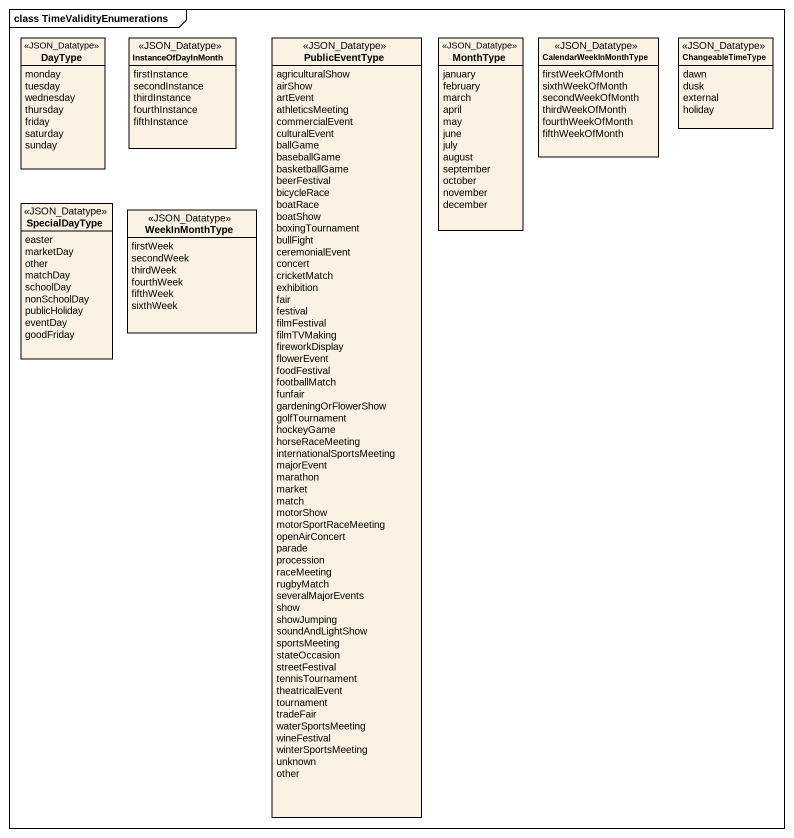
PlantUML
@startuml
mainframe class TimeValidityEnumerations
hide circle
hide empty members
enum DayType <<JSON_Datatype>> {
  monday
  tuesday
  wednesday
  thursday
  friday
  saturday
  sunday
}
enum InstanceOfDayInMonth <<JSON_Datatype>> {
  firstInstance
  secondInstance
  thirdInstance
  fourthInstance
  fifthInstance
}
enum PublicEventType <<JSON_Datatype>> {
  agriculturalShow
  airShow
  artEvent
  athleticsMeeting
  commercialEvent
  culturalEvent
  ballGame
  baseballGame
  basketballGame
  beerFestival
  bicycleRace
  boatRace
  boatShow
  boxingTournament
  bullFight
  ceremonialEvent
  concert
  cricketMatch
  exhibition
  fair
  festival
  filmFestival
  filmTVMaking
  fireworkDisplay
  flowerEvent
  foodFestival
  footballMatch
  funfair
  gardeningOrFlowerShow
  golfTournament
  hockeyGame
  horseRaceMeeting
  internationalSportsMeeting
  majorEvent
  marathon
  market
  match
  motorShow
  motorSportRaceMeeting
  openAirConcert
  parade
  procession
  raceMeeting
  rugbyMatch
  severalMajorEvents
  show
  showJumping
  soundAndLightShow
  sportsMeeting
  stateOccasion
  streetFestival
  tennisTournament
  theatricalEvent
  tournament
  tradeFair
  waterSportsMeeting
  wineFestival
  winterSportsMeeting
  unknown
  other
}
enum MonthType <<JSON_Datatype>> {
  january
  february
  march
  april
  may
  june
  july
  august
  september
  october
  november
  december
}
enum CalendarWeekInMonthType <<JSON_Datatype>> {
  firstWeekOfMonth
  sixthWeekOfMonth
  secondWeekOfMonth
  thirdWeekOfMonth
  fourthWeekOfMonth
  fifthWeekOfMonth
}
enum ChangeableTimeType <<JSON_Datatype>> {
  dawn
  dusk
  external
  holiday
}
enum SpecialDayType <<JSON_Datatype>> {
  easter
  marketDay
  other
  matchDay
  schoolDay
  nonSchoolDay
  publicHoliday
  eventDay
  goodFriday
}
enum WeekInMonthType <<JSON_Datatype>> {
  firstWeek
  secondWeek
  thirdWeek
  fourthWeek
  fifthWeek
  sixthWeek
}
@enduml
